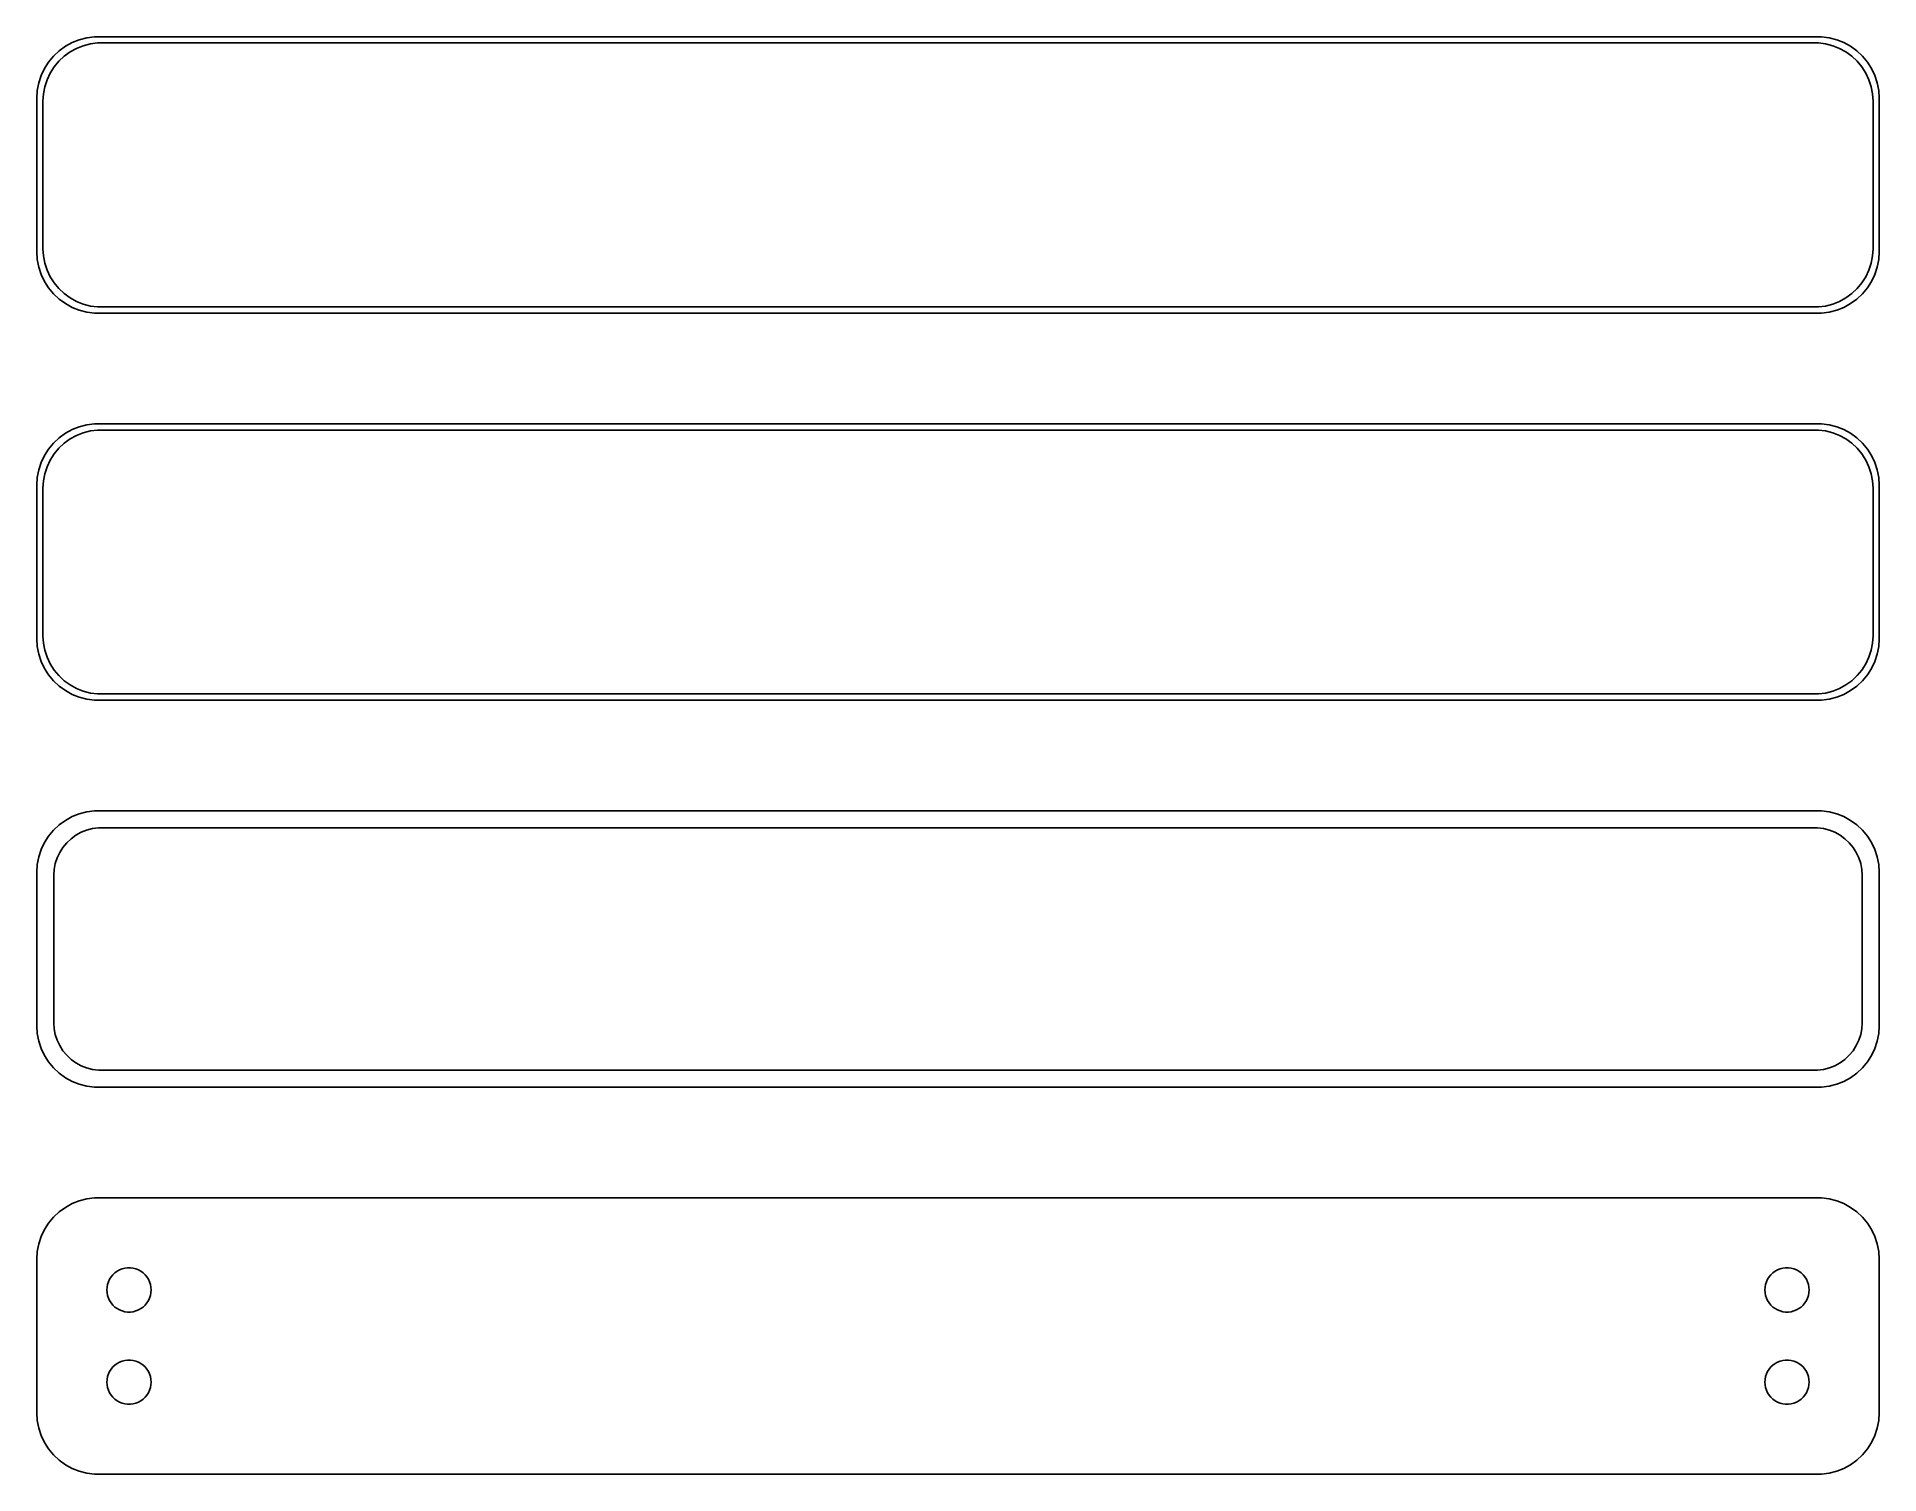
# Model space of a CAD drawing. Header units: metres. Extents: x -75 to 75, y 83 to 200.
import ezdxf

# ---------------------------------------------------------------- set-up
doc = ezdxf.new("R2010")
doc.units = ezdxf.units.M

msp = doc.modelspace()

# ---------------------------------------------------------------- linework, layer by layer
for p, q in [((-72.1289, 199.774), (-72.6791, 199.472)), ((-71.5451, 200.005), (-72.1289, 199.774)), ((-71.7724, 199.298), (-71.2178, 199.518)), ((-70.9369, 200.161), (-71.5451, 200.005)), ((-71.2178, 199.518), (-70.6401, 199.666)), ((-70.3139, 200.24), (-70.9369, 200.161)), ((-70.6401, 199.666), (-70.0482, 199.741)), ((70.3139, 200.24), (-70.3139, 200.24)), ((-70.0482, 199.741), (70.0482, 199.741)), ((70.0482, 199.741), (70.6401, 199.666)), ((70.9369, 200.161), (70.3139, 200.24)), ((70.6401, 199.666), (71.2178, 199.518)), ((71.5451, 200.005), (70.9369, 200.161)), ((71.2178, 199.518), (71.7724, 199.298)), ((72.1289, 199.774), (71.5451, 200.005)), ((72.6791, 199.472), (72.1289, 199.774)), ((-74.0451, 198.189), (-74.3815, 197.659)), ((-73.6448, 198.673), (-74.0451, 198.189)), ((-73.1871, 199.103), (-73.6448, 198.673)), ((-73.5928, 197.792), (-73.2126, 198.252)), ((-73.2126, 198.252), (-72.7778, 198.66)), ((-72.6791, 199.472), (-73.1871, 199.103)), ((-72.7778, 198.66), (-72.2952, 199.011)), ((-72.2952, 199.011), (-71.7724, 199.298)), ((71.7724, 199.298), (72.2952, 199.011)), ((72.2952, 199.011), (72.7778, 198.66)), ((73.1871, 199.103), (72.6791, 199.472)), ((72.7778, 198.66), (73.2126, 198.252)), ((73.6448, 198.673), (73.1871, 199.103)), ((73.2126, 198.252), (73.5928, 197.792)), ((74.0451, 198.189), (73.6448, 198.673)), ((74.3815, 197.659), (74.0451, 198.189)), ((-74.6489, 197.091), (-74.8429, 196.493)), ((-74.3815, 197.659), (-74.6489, 197.091)), ((-74.3508, 196.181), (-74.1664, 196.749)), ((-74.1664, 196.749), (-73.9125, 197.288)), ((-73.9125, 197.288), (-73.5928, 197.792)), ((73.5928, 197.792), (73.9125, 197.288)), ((73.9125, 197.288), (74.1664, 196.749)), ((74.1664, 196.749), (74.3508, 196.181)), ((74.6489, 197.091), (74.3815, 197.659)), ((74.8429, 196.493), (74.6489, 197.091)), ((-74.9606, 195.877), (-75, 195.25)), ((-75, 195.25), (-75, 182.75)), ((-74.8429, 196.493), (-74.9606, 195.877)), ((-74.5, 195), (-74.4625, 195.595)), ((-74.5, 183), (-74.5, 195)), ((-74.4625, 195.595), (-74.3508, 196.181)), ((74.3508, 196.181), (74.4625, 195.595)), ((74.4625, 195.595), (74.5, 195)), ((74.5, 195), (74.5, 183)), ((74.9606, 195.877), (74.8429, 196.493)), ((75, 195.25), (74.9606, 195.877)), ((75, 182.75), (75, 195.25)), ((-74.4625, 182.405), (-74.5, 183)), ((74.5, 183), (74.4625, 182.405)), ((-75, 182.75), (-74.9606, 182.123)), ((-74.9606, 182.123), (-74.8429, 181.507)), ((-74.8429, 181.507), (-74.6489, 180.909)), ((-74.3508, 181.819), (-74.4625, 182.405)), ((-74.1664, 181.251), (-74.3508, 181.819)), ((74.3508, 181.819), (74.1664, 181.251)), ((74.4625, 182.405), (74.3508, 181.819)), ((74.6489, 180.909), (74.8429, 181.507)), ((74.8429, 181.507), (74.9606, 182.123)), ((74.9606, 182.123), (75, 182.75)), ((-74.6489, 180.909), (-74.3815, 180.341)), ((-74.3815, 180.341), (-74.0451, 179.811)), ((-73.9125, 180.712), (-74.1664, 181.251)), ((-73.5928, 180.208), (-73.9125, 180.712)), ((-73.2126, 179.748), (-73.5928, 180.208)), ((73.5928, 180.208), (73.2126, 179.748)), ((73.9125, 180.712), (73.5928, 180.208)), ((74.1664, 181.251), (73.9125, 180.712)), ((74.0451, 179.811), (74.3815, 180.341)), ((74.3815, 180.341), (74.6489, 180.909)), ((-74.0451, 179.811), (-73.6448, 179.327)), ((-73.6448, 179.327), (-73.1871, 178.897)), ((-72.7778, 179.34), (-73.2126, 179.748)), ((-73.1871, 178.897), (-72.6791, 178.528)), ((-72.2952, 178.989), (-72.7778, 179.34)), ((-72.6791, 178.528), (-72.1289, 178.226)), ((-71.7724, 178.702), (-72.2952, 178.989)), ((-71.2178, 178.482), (-71.7724, 178.702)), ((71.7724, 178.702), (71.2178, 178.482)), ((72.2952, 178.989), (71.7724, 178.702)), ((72.1289, 178.226), (72.6791, 178.528)), ((72.7778, 179.34), (72.2952, 178.989)), ((72.6791, 178.528), (73.1871, 178.897)), ((73.2126, 179.748), (72.7778, 179.34)), ((73.1871, 178.897), (73.6448, 179.327)), ((73.6448, 179.327), (74.0451, 179.811)), ((-72.1289, 178.226), (-71.5451, 177.995)), ((-71.5451, 177.995), (-70.9369, 177.839)), ((-70.6401, 178.334), (-71.2178, 178.482)), ((-70.9369, 177.839), (-70.3139, 177.76)), ((-70.0482, 178.259), (-70.6401, 178.334)), ((-70.3139, 177.76), (70.3139, 177.76)), ((70.0482, 178.259), (-70.0482, 178.259)), ((70.6401, 178.334), (70.0482, 178.259)), ((70.3139, 177.76), (70.9369, 177.839)), ((71.2178, 178.482), (70.6401, 178.334)), ((70.9369, 177.839), (71.5451, 177.995)), ((71.5451, 177.995), (72.1289, 178.226)), ((-72.1289, 168.274), (-72.6791, 167.972)), ((-71.5451, 168.505), (-72.1289, 168.274)), ((-71.7724, 167.798), (-71.2178, 168.018)), ((-70.9369, 168.661), (-71.5451, 168.505)), ((-71.2178, 168.018), (-70.6401, 168.166)), ((-70.3139, 168.74), (-70.9369, 168.661)), ((-70.6401, 168.166), (-70.0482, 168.241)), ((70.3139, 168.74), (-70.3139, 168.74)), ((-70.0482, 168.241), (70.0482, 168.241)), ((70.0482, 168.241), (70.6401, 168.166)), ((70.9369, 168.661), (70.3139, 168.74)), ((70.6401, 168.166), (71.2178, 168.018)), ((71.5451, 168.505), (70.9369, 168.661)), ((71.2178, 168.018), (71.7724, 167.798)), ((72.1289, 168.274), (71.5451, 168.505)), ((72.6791, 167.972), (72.1289, 168.274)), ((-74.0451, 166.689), (-74.3815, 166.159)), ((-73.6448, 167.173), (-74.0451, 166.689)), ((-73.1871, 167.603), (-73.6448, 167.173)), ((-73.5928, 166.292), (-73.2126, 166.752)), ((-73.2126, 166.752), (-72.7778, 167.16)), ((-72.6791, 167.972), (-73.1871, 167.603)), ((-72.7778, 167.16), (-72.2952, 167.511)), ((-72.2952, 167.511), (-71.7724, 167.798)), ((71.7724, 167.798), (72.2952, 167.511)), ((72.2952, 167.511), (72.7778, 167.16)), ((73.1871, 167.603), (72.6791, 167.972)), ((72.7778, 167.16), (73.2126, 166.752)), ((73.6448, 167.173), (73.1871, 167.603)), ((73.2126, 166.752), (73.5928, 166.292)), ((74.0451, 166.689), (73.6448, 167.173)), ((74.3815, 166.159), (74.0451, 166.689)), ((-74.6489, 165.591), (-74.8429, 164.993)), ((-74.3815, 166.159), (-74.6489, 165.591)), ((-74.3508, 164.681), (-74.1664, 165.249)), ((-74.1664, 165.249), (-73.9125, 165.788)), ((-73.9125, 165.788), (-73.5928, 166.292)), ((73.5928, 166.292), (73.9125, 165.788)), ((73.9125, 165.788), (74.1664, 165.249)), ((74.1664, 165.249), (74.3508, 164.681)), ((74.6489, 165.591), (74.3815, 166.159)), ((74.8429, 164.993), (74.6489, 165.591)), ((-74.9606, 164.377), (-75, 163.75)), ((-75, 163.75), (-75, 151.25)), ((-74.8429, 164.993), (-74.9606, 164.377)), ((-74.5, 163.5), (-74.4625, 164.095)), ((-74.5, 151.5), (-74.5, 163.5)), ((-74.4625, 164.095), (-74.3508, 164.681)), ((74.3508, 164.681), (74.4625, 164.095)), ((74.4625, 164.095), (74.5, 163.5)), ((74.5, 163.5), (74.5, 151.5)), ((74.9606, 164.377), (74.8429, 164.993)), ((75, 163.75), (74.9606, 164.377)), ((75, 151.25), (75, 163.75)), ((-74.4625, 150.905), (-74.5, 151.5)), ((74.5, 151.5), (74.4625, 150.905)), ((-75, 151.25), (-74.9606, 150.623)), ((-74.9606, 150.623), (-74.8429, 150.007)), ((-74.8429, 150.007), (-74.6489, 149.409)), ((-74.3508, 150.319), (-74.4625, 150.905)), ((-74.1664, 149.751), (-74.3508, 150.319)), ((74.3508, 150.319), (74.1664, 149.751)), ((74.4625, 150.905), (74.3508, 150.319)), ((74.6489, 149.409), (74.8429, 150.007)), ((74.8429, 150.007), (74.9606, 150.623)), ((74.9606, 150.623), (75, 151.25)), ((-74.6489, 149.409), (-74.3815, 148.841)), ((-74.3815, 148.841), (-74.0451, 148.311)), ((-73.9125, 149.212), (-74.1664, 149.751)), ((-73.5928, 148.708), (-73.9125, 149.212)), ((-73.2126, 148.248), (-73.5928, 148.708)), ((73.5928, 148.708), (73.2126, 148.248)), ((73.9125, 149.212), (73.5928, 148.708)), ((74.1664, 149.751), (73.9125, 149.212)), ((74.0451, 148.311), (74.3815, 148.841)), ((74.3815, 148.841), (74.6489, 149.409)), ((-74.0451, 148.311), (-73.6448, 147.827)), ((-73.6448, 147.827), (-73.1871, 147.397)), ((-72.7778, 147.84), (-73.2126, 148.248)), ((-73.1871, 147.397), (-72.6791, 147.028)), ((-72.2952, 147.489), (-72.7778, 147.84)), ((-72.6791, 147.028), (-72.1289, 146.726)), ((-71.7724, 147.202), (-72.2952, 147.489)), ((-71.2178, 146.982), (-71.7724, 147.202)), ((71.7724, 147.202), (71.2178, 146.982)), ((72.2952, 147.489), (71.7724, 147.202)), ((72.1289, 146.726), (72.6791, 147.028)), ((72.7778, 147.84), (72.2952, 147.489)), ((72.6791, 147.028), (73.1871, 147.397)), ((73.2126, 148.248), (72.7778, 147.84)), ((73.1871, 147.397), (73.6448, 147.827)), ((73.6448, 147.827), (74.0451, 148.311)), ((-72.1289, 146.726), (-71.5451, 146.495)), ((-71.5451, 146.495), (-70.9369, 146.339)), ((-70.6401, 146.834), (-71.2178, 146.982)), ((-70.9369, 146.339), (-70.3139, 146.26)), ((-70.0482, 146.759), (-70.6401, 146.834)), ((-70.3139, 146.26), (70.3139, 146.26)), ((70.0482, 146.759), (-70.0482, 146.759)), ((70.6401, 146.834), (70.0482, 146.759)), ((70.3139, 146.26), (70.9369, 146.339)), ((71.2178, 146.982), (70.6401, 146.834)), ((70.9369, 146.339), (71.5451, 146.495)), ((71.5451, 146.495), (72.1289, 146.726)), ((-72.1289, 136.774), (-72.6791, 136.472)), ((-71.5451, 137.005), (-72.1289, 136.774)), ((-70.9369, 137.161), (-71.5451, 137.005)), ((-70.3139, 137.24), (-70.9369, 137.161)), ((70.3139, 137.24), (-70.3139, 137.24)), ((70.9369, 137.161), (70.3139, 137.24)), ((71.5451, 137.005), (70.9369, 137.161)), ((72.1289, 136.774), (71.5451, 137.005)), ((72.6791, 136.472), (72.1289, 136.774)), ((-74.0451, 135.189), (-74.3815, 134.659)), ((-73.6448, 135.673), (-74.0451, 135.189)), ((-73.1871, 136.103), (-73.6448, 135.673)), ((-72.6791, 136.472), (-73.1871, 136.103)), ((-72.2165, 134.981), (-71.8234, 135.267)), ((-71.8234, 135.267), (-71.3975, 135.501)), ((-71.3975, 135.501), (-70.9457, 135.68)), ((-70.9457, 135.68), (-70.4751, 135.801)), ((-70.4751, 135.801), (-69.993, 135.862)), ((-69.993, 135.862), (69.993, 135.862)), ((69.993, 135.862), (70.4751, 135.801)), ((70.4751, 135.801), (70.9457, 135.68)), ((70.9457, 135.68), (71.3975, 135.501)), ((71.3975, 135.501), (71.8234, 135.267)), ((71.8234, 135.267), (72.2165, 134.981)), ((73.1871, 136.103), (72.6791, 136.472)), ((73.6448, 135.673), (73.1871, 136.103)), ((74.0451, 135.189), (73.6448, 135.673)), ((74.3815, 134.659), (74.0451, 135.189)), ((-74.6489, 134.091), (-74.8429, 133.493)), ((-74.3815, 134.659), (-74.6489, 134.091)), ((-73.3477, 133.424), (-73.1408, 133.864)), ((-73.1408, 133.864), (-72.8805, 134.274)), ((-72.8805, 134.274), (-72.5707, 134.649)), ((-72.5707, 134.649), (-72.2165, 134.981)), ((72.2165, 134.981), (72.5707, 134.649)), ((72.5707, 134.649), (72.8805, 134.274)), ((72.8805, 134.274), (73.1408, 133.864)), ((73.1408, 133.864), (73.3477, 133.424)), ((74.6489, 134.091), (74.3815, 134.659)), ((74.8429, 133.493), (74.6489, 134.091)), ((-74.9606, 132.877), (-75, 132.25)), ((-75, 132.25), (-75, 119.75)), ((-74.8429, 133.493), (-74.9606, 132.877)), ((-73.6195, 132), (-73.589, 132.485)), ((-73.6195, 120), (-73.6195, 132)), ((-73.589, 132.485), (-73.4979, 132.962)), ((-73.4979, 132.962), (-73.3477, 133.424)), ((73.3477, 133.424), (73.4979, 132.962)), ((73.4979, 132.962), (73.589, 132.485)), ((73.589, 132.485), (73.6195, 132)), ((73.6195, 132), (73.6195, 120)), ((74.9606, 132.877), (74.8429, 133.493)), ((75, 132.25), (74.9606, 132.877)), ((75, 119.75), (75, 132.25)), ((-73.589, 119.515), (-73.6195, 120)), ((73.6195, 120), (73.589, 119.515)), ((-75, 119.75), (-74.9606, 119.123)), ((-74.9606, 119.123), (-74.8429, 118.507)), ((-74.8429, 118.507), (-74.6489, 117.909)), ((-73.4979, 119.038), (-73.589, 119.515)), ((-73.3477, 118.576), (-73.4979, 119.038)), ((-73.1408, 118.136), (-73.3477, 118.576)), ((73.3477, 118.576), (73.1408, 118.136)), ((73.4979, 119.038), (73.3477, 118.576)), ((73.589, 119.515), (73.4979, 119.038)), ((74.6489, 117.909), (74.8429, 118.507)), ((74.8429, 118.507), (74.9606, 119.123)), ((74.9606, 119.123), (75, 119.75)), ((-74.6489, 117.909), (-74.3815, 117.341)), ((-74.3815, 117.341), (-74.0451, 116.811)), ((-72.8805, 117.726), (-73.1408, 118.136)), ((-72.5707, 117.351), (-72.8805, 117.726)), ((-72.2165, 117.019), (-72.5707, 117.351)), ((-71.8234, 116.733), (-72.2165, 117.019)), ((72.2165, 117.019), (71.8234, 116.733)), ((72.5707, 117.351), (72.2165, 117.019)), ((72.8805, 117.726), (72.5707, 117.351)), ((73.1408, 118.136), (72.8805, 117.726)), ((74.0451, 116.811), (74.3815, 117.341)), ((74.3815, 117.341), (74.6489, 117.909)), ((-74.0451, 116.811), (-73.6448, 116.327)), ((-73.6448, 116.327), (-73.1871, 115.897)), ((-73.1871, 115.897), (-72.6791, 115.528)), ((-72.6791, 115.528), (-72.1289, 115.226)), ((-71.3975, 116.499), (-71.8234, 116.733)), ((-70.9457, 116.32), (-71.3975, 116.499)), ((-70.4751, 116.199), (-70.9457, 116.32)), ((-69.993, 116.138), (-70.4751, 116.199)), ((69.993, 116.138), (-69.993, 116.138)), ((70.4751, 116.199), (69.993, 116.138)), ((70.9457, 116.32), (70.4751, 116.199)), ((71.3975, 116.499), (70.9457, 116.32)), ((71.8234, 116.733), (71.3975, 116.499)), ((72.1289, 115.226), (72.6791, 115.528)), ((72.6791, 115.528), (73.1871, 115.897)), ((73.1871, 115.897), (73.6448, 116.327)), ((73.6448, 116.327), (74.0451, 116.811)), ((-72.1289, 115.226), (-71.5451, 114.995)), ((-71.5451, 114.995), (-70.9369, 114.839)), ((-70.9369, 114.839), (-70.3139, 114.76)), ((-70.3139, 114.76), (70.3139, 114.76)), ((70.3139, 114.76), (70.9369, 114.839)), ((70.9369, 114.839), (71.5451, 114.995)), ((71.5451, 114.995), (72.1289, 115.226)), ((-72.1289, 105.274), (-72.6791, 104.972)), ((-71.5451, 105.505), (-72.1289, 105.274)), ((-70.9369, 105.661), (-71.5451, 105.505)), ((-70.3139, 105.74), (-70.9369, 105.661)), ((70.3139, 105.74), (-70.3139, 105.74)), ((70.9369, 105.661), (70.3139, 105.74)), ((71.5451, 105.505), (70.9369, 105.661)), ((72.1289, 105.274), (71.5451, 105.505)), ((72.6791, 104.972), (72.1289, 105.274)), ((-74.0451, 103.689), (-74.3815, 103.159)), ((-73.6448, 104.173), (-74.0451, 103.689)), ((-73.1871, 104.603), (-73.6448, 104.173)), ((-72.6791, 104.972), (-73.1871, 104.603)), ((73.1871, 104.603), (72.6791, 104.972)), ((73.6448, 104.173), (73.1871, 104.603)), ((74.0451, 103.689), (73.6448, 104.173)), ((74.3815, 103.159), (74.0451, 103.689)), ((-74.6489, 102.591), (-74.8429, 101.993)), ((-74.3815, 103.159), (-74.6489, 102.591)), ((74.6489, 102.591), (74.3815, 103.159)), ((74.8429, 101.993), (74.6489, 102.591)), ((-74.9606, 101.377), (-75, 100.75)), ((-75, 100.75), (-75, 88.25)), ((-74.8429, 101.993), (-74.9606, 101.377)), ((74.9606, 101.377), (74.8429, 101.993)), ((75, 100.75), (74.9606, 101.377)), ((75, 88.25), (75, 100.75)), ((-69.1736, 98.9126), (-69.0773, 99.1171)), ((-69.0773, 99.1171), (-68.9562, 99.308)), ((-68.9562, 99.308), (-68.8121, 99.4822)), ((-68.8121, 99.4822), (-68.6474, 99.6369)), ((-68.6474, 99.6369), (-68.4645, 99.7698)), ((-68.4645, 99.7698), (-68.2664, 99.8787)), ((-68.2664, 99.8787), (-68.0562, 99.9619)), ((-68.0562, 99.9619), (-67.8373, 100.018)), ((-67.8373, 100.018), (-67.613, 100.046)), ((-67.613, 100.046), (-67.387, 100.046)), ((-67.387, 100.046), (-67.1627, 100.018)), ((-67.1627, 100.018), (-66.9438, 99.9619)), ((-66.9438, 99.9619), (-66.7336, 99.8787)), ((-66.7336, 99.8787), (-66.5355, 99.7698)), ((-66.5355, 99.7698), (-66.3526, 99.6369)), ((-66.3526, 99.6369), (-66.1879, 99.4822)), ((-66.1879, 99.4822), (-66.0438, 99.308)), ((-66.0438, 99.308), (-65.9226, 99.1171)), ((-65.9226, 99.1171), (-65.8264, 98.9126)), ((65.8264, 98.9126), (65.9226, 99.1171)), ((65.9226, 99.1171), (66.0438, 99.308)), ((66.0438, 99.308), (66.1879, 99.4822)), ((66.1879, 99.4822), (66.3526, 99.6369)), ((66.3526, 99.6369), (66.5355, 99.7698)), ((66.5355, 99.7698), (66.7336, 99.8787)), ((66.7336, 99.8787), (66.9438, 99.9619)), ((66.9438, 99.9619), (67.1627, 100.018)), ((67.1627, 100.018), (67.387, 100.046)), ((67.387, 100.046), (67.613, 100.046)), ((67.613, 100.046), (67.8373, 100.018)), ((67.8373, 100.018), (68.0562, 99.9619)), ((68.0562, 99.9619), (68.2664, 99.8787)), ((68.2664, 99.8787), (68.4645, 99.7698)), ((68.4645, 99.7698), (68.6474, 99.6369)), ((68.6474, 99.6369), (68.8121, 99.4822)), ((68.8121, 99.4822), (68.9562, 99.308)), ((68.9562, 99.308), (69.0773, 99.1171)), ((69.0773, 99.1171), (69.1736, 98.9126)), ((-69.3, 98.25), (-69.2858, 98.4756)), ((-69.2858, 98.0244), (-69.3, 98.25)), ((-69.2858, 98.4756), (-69.2434, 98.6976)), ((-69.2434, 97.8024), (-69.2858, 98.0244)), ((-69.2434, 98.6976), (-69.1736, 98.9126)), ((-69.1736, 97.5874), (-69.2434, 97.8024)), ((-69.0773, 97.3828), (-69.1736, 97.5874)), ((-65.8264, 97.5874), (-65.9226, 97.3828)), ((-65.8264, 98.9126), (-65.7565, 98.6976)), ((-65.7565, 97.8024), (-65.8264, 97.5874)), ((-65.7565, 98.6976), (-65.7142, 98.4756)), ((-65.7142, 98.0244), (-65.7565, 97.8024)), ((-65.7142, 98.4756), (-65.7, 98.25)), ((-65.7, 98.25), (-65.7142, 98.0244)), ((65.7, 98.25), (65.7142, 98.4756)), ((65.7142, 98.0244), (65.7, 98.25)), ((65.7142, 98.4756), (65.7565, 98.6976)), ((65.7565, 97.8024), (65.7142, 98.0244)), ((65.7565, 98.6976), (65.8264, 98.9126)), ((65.8264, 97.5874), (65.7565, 97.8024)), ((65.9226, 97.3828), (65.8264, 97.5874)), ((69.1736, 97.5874), (69.0773, 97.3828)), ((69.1736, 98.9126), (69.2434, 98.6976)), ((69.2434, 97.8024), (69.1736, 97.5874)), ((69.2434, 98.6976), (69.2858, 98.4756)), ((69.2858, 98.0244), (69.2434, 97.8024)), ((69.2858, 98.4756), (69.3, 98.25)), ((69.3, 98.25), (69.2858, 98.0244)), ((-68.9562, 97.192), (-69.0773, 97.3828)), ((-68.8121, 97.0178), (-68.9562, 97.192)), ((-68.6474, 96.8631), (-68.8121, 97.0178)), ((-68.4645, 96.7302), (-68.6474, 96.8631)), ((-68.2664, 96.6213), (-68.4645, 96.7302)), ((-68.0562, 96.5381), (-68.2664, 96.6213)), ((-67.8373, 96.4819), (-68.0562, 96.5381)), ((-67.613, 96.4536), (-67.8373, 96.4819)), ((-67.387, 96.4536), (-67.613, 96.4536)), ((-67.1627, 96.4819), (-67.387, 96.4536)), ((-66.9438, 96.5381), (-67.1627, 96.4819)), ((-66.7336, 96.6213), (-66.9438, 96.5381)), ((-66.5355, 96.7302), (-66.7336, 96.6213)), ((-66.3526, 96.8631), (-66.5355, 96.7302)), ((-66.1879, 97.0178), (-66.3526, 96.8631)), ((-66.0438, 97.192), (-66.1879, 97.0178)), ((-65.9226, 97.3828), (-66.0438, 97.192)), ((66.0438, 97.192), (65.9226, 97.3828)), ((66.1879, 97.0178), (66.0438, 97.192)), ((66.3526, 96.8631), (66.1879, 97.0178)), ((66.5355, 96.7302), (66.3526, 96.8631)), ((66.7336, 96.6213), (66.5355, 96.7302)), ((66.9438, 96.5381), (66.7336, 96.6213)), ((67.1627, 96.4819), (66.9438, 96.5381)), ((67.387, 96.4536), (67.1627, 96.4819)), ((67.613, 96.4536), (67.387, 96.4536)), ((67.8373, 96.4819), (67.613, 96.4536)), ((68.0562, 96.5381), (67.8373, 96.4819)), ((68.2664, 96.6213), (68.0562, 96.5381)), ((68.4645, 96.7302), (68.2664, 96.6213)), ((68.6474, 96.8631), (68.4645, 96.7302)), ((68.8121, 97.0178), (68.6474, 96.8631)), ((68.9562, 97.192), (68.8121, 97.0178)), ((69.0773, 97.3828), (68.9562, 97.192)), ((-69.1736, 91.4126), (-69.0773, 91.6172)), ((-69.0773, 91.6172), (-68.9562, 91.808)), ((-68.9562, 91.808), (-68.8121, 91.9822)), ((-68.8121, 91.9822), (-68.6474, 92.1369)), ((-68.6474, 92.1369), (-68.4645, 92.2698)), ((-68.4645, 92.2698), (-68.2664, 92.3787)), ((-68.2664, 92.3787), (-68.0562, 92.4619)), ((-68.0562, 92.4619), (-67.8373, 92.5181)), ((-67.8373, 92.5181), (-67.613, 92.5464)), ((-67.613, 92.5464), (-67.387, 92.5464)), ((-67.387, 92.5464), (-67.1627, 92.5181)), ((-67.1627, 92.5181), (-66.9438, 92.4619)), ((-66.9438, 92.4619), (-66.7336, 92.3787)), ((-66.7336, 92.3787), (-66.5355, 92.2698)), ((-66.5355, 92.2698), (-66.3526, 92.1369)), ((-66.3526, 92.1369), (-66.1879, 91.9822)), ((-66.1879, 91.9822), (-66.0438, 91.808)), ((-66.0438, 91.808), (-65.9226, 91.6172)), ((-65.9226, 91.6172), (-65.8264, 91.4126)), ((65.8264, 91.4126), (65.9226, 91.6172)), ((65.9226, 91.6172), (66.0438, 91.808)), ((66.0438, 91.808), (66.1879, 91.9822)), ((66.1879, 91.9822), (66.3526, 92.1369)), ((66.3526, 92.1369), (66.5355, 92.2698)), ((66.5355, 92.2698), (66.7336, 92.3787)), ((66.7336, 92.3787), (66.9438, 92.4619)), ((66.9438, 92.4619), (67.1627, 92.5181)), ((67.1627, 92.5181), (67.387, 92.5464)), ((67.387, 92.5464), (67.613, 92.5464)), ((67.613, 92.5464), (67.8373, 92.5181)), ((67.8373, 92.5181), (68.0562, 92.4619)), ((68.0562, 92.4619), (68.2664, 92.3787)), ((68.2664, 92.3787), (68.4645, 92.2698)), ((68.4645, 92.2698), (68.6474, 92.1369)), ((68.6474, 92.1369), (68.8121, 91.9822)), ((68.8121, 91.9822), (68.9562, 91.808)), ((68.9562, 91.808), (69.0773, 91.6172)), ((69.0773, 91.6172), (69.1736, 91.4126)), ((-69.3, 90.75), (-69.2858, 90.9756)), ((-69.2858, 90.5244), (-69.3, 90.75)), ((-69.2858, 90.9756), (-69.2434, 91.1976)), ((-69.2434, 90.3024), (-69.2858, 90.5244)), ((-69.2434, 91.1976), (-69.1736, 91.4126)), ((-69.1736, 90.0874), (-69.2434, 90.3024)), ((-69.0773, 89.8829), (-69.1736, 90.0874)), ((-65.8264, 90.0874), (-65.9226, 89.8829)), ((-65.8264, 91.4126), (-65.7565, 91.1976)), ((-65.7565, 90.3024), (-65.8264, 90.0874)), ((-65.7565, 91.1976), (-65.7142, 90.9756)), ((-65.7142, 90.5244), (-65.7565, 90.3024)), ((-65.7142, 90.9756), (-65.7, 90.75)), ((-65.7, 90.75), (-65.7142, 90.5244)), ((65.7, 90.75), (65.7142, 90.9756)), ((65.7142, 90.5244), (65.7, 90.75)), ((65.7142, 90.9756), (65.7565, 91.1976)), ((65.7565, 90.3024), (65.7142, 90.5244)), ((65.7565, 91.1976), (65.8264, 91.4126)), ((65.8264, 90.0874), (65.7565, 90.3024)), ((65.9226, 89.8829), (65.8264, 90.0874)), ((69.1736, 90.0874), (69.0773, 89.8829)), ((69.1736, 91.4126), (69.2434, 91.1976)), ((69.2434, 90.3024), (69.1736, 90.0874)), ((69.2434, 91.1976), (69.2858, 90.9756)), ((69.2858, 90.5244), (69.2434, 90.3024)), ((69.2858, 90.9756), (69.3, 90.75)), ((69.3, 90.75), (69.2858, 90.5244)), ((-68.9562, 89.692), (-69.0773, 89.8829)), ((-68.8121, 89.5178), (-68.9562, 89.692)), ((-68.6474, 89.3631), (-68.8121, 89.5178)), ((-68.4645, 89.2302), (-68.6474, 89.3631)), ((-68.2664, 89.1213), (-68.4645, 89.2302)), ((-68.0562, 89.0381), (-68.2664, 89.1213)), ((-67.8373, 88.9819), (-68.0562, 89.0381)), ((-67.613, 88.9536), (-67.8373, 88.9819)), ((-67.387, 88.9536), (-67.613, 88.9536)), ((-67.1627, 88.9819), (-67.387, 88.9536)), ((-66.9438, 89.0381), (-67.1627, 88.9819)), ((-66.7336, 89.1213), (-66.9438, 89.0381)), ((-66.5355, 89.2302), (-66.7336, 89.1213)), ((-66.3526, 89.3631), (-66.5355, 89.2302)), ((-66.1879, 89.5178), (-66.3526, 89.3631)), ((-66.0438, 89.692), (-66.1879, 89.5178)), ((-65.9226, 89.8829), (-66.0438, 89.692)), ((66.0438, 89.692), (65.9226, 89.8829)), ((66.1879, 89.5178), (66.0438, 89.692)), ((66.3526, 89.3631), (66.1879, 89.5178)), ((66.5355, 89.2302), (66.3526, 89.3631)), ((66.7336, 89.1213), (66.5355, 89.2302)), ((66.9438, 89.0381), (66.7336, 89.1213)), ((67.1627, 88.9819), (66.9438, 89.0381)), ((67.387, 88.9536), (67.1627, 88.9819)), ((67.613, 88.9536), (67.387, 88.9536)), ((67.8373, 88.9819), (67.613, 88.9536)), ((68.0562, 89.0381), (67.8373, 88.9819)), ((68.2664, 89.1213), (68.0562, 89.0381)), ((68.4645, 89.2302), (68.2664, 89.1213)), ((68.6474, 89.3631), (68.4645, 89.2302)), ((68.8121, 89.5178), (68.6474, 89.3631)), ((68.9562, 89.692), (68.8121, 89.5178)), ((69.0773, 89.8829), (68.9562, 89.692)), ((-75, 88.25), (-74.9606, 87.6233)), ((-74.9606, 87.6233), (-74.8429, 87.0066)), ((-74.8429, 87.0066), (-74.6489, 86.4094)), ((74.6489, 86.4094), (74.8429, 87.0066)), ((74.8429, 87.0066), (74.9606, 87.6233)), ((74.9606, 87.6233), (75, 88.25)), ((-74.6489, 86.4094), (-74.3815, 85.8412)), ((-74.3815, 85.8412), (-74.0451, 85.3111)), ((74.0451, 85.3111), (74.3815, 85.8412)), ((74.3815, 85.8412), (74.6489, 86.4094)), ((-74.0451, 85.3111), (-73.6448, 84.8273)), ((-73.6448, 84.8273), (-73.1871, 84.3974)), ((-73.1871, 84.3974), (-72.6791, 84.0284)), ((-72.6791, 84.0284), (-72.1289, 83.7259)), ((72.1289, 83.7259), (72.6791, 84.0284)), ((72.6791, 84.0284), (73.1871, 84.3974)), ((73.1871, 84.3974), (73.6448, 84.8273)), ((73.6448, 84.8273), (74.0451, 85.3111)), ((-72.1289, 83.7259), (-71.5451, 83.4947)), ((-71.5451, 83.4947), (-70.9369, 83.3386)), ((-70.9369, 83.3386), (-70.3139, 83.2599)), ((-70.3139, 83.2599), (70.3139, 83.2599)), ((70.3139, 83.2599), (70.9369, 83.3386)), ((70.9369, 83.3386), (71.5451, 83.4947)), ((71.5451, 83.4947), (72.1289, 83.7259))]:
    msp.add_line(p, q)

doc.saveas('drawing.dxf')
